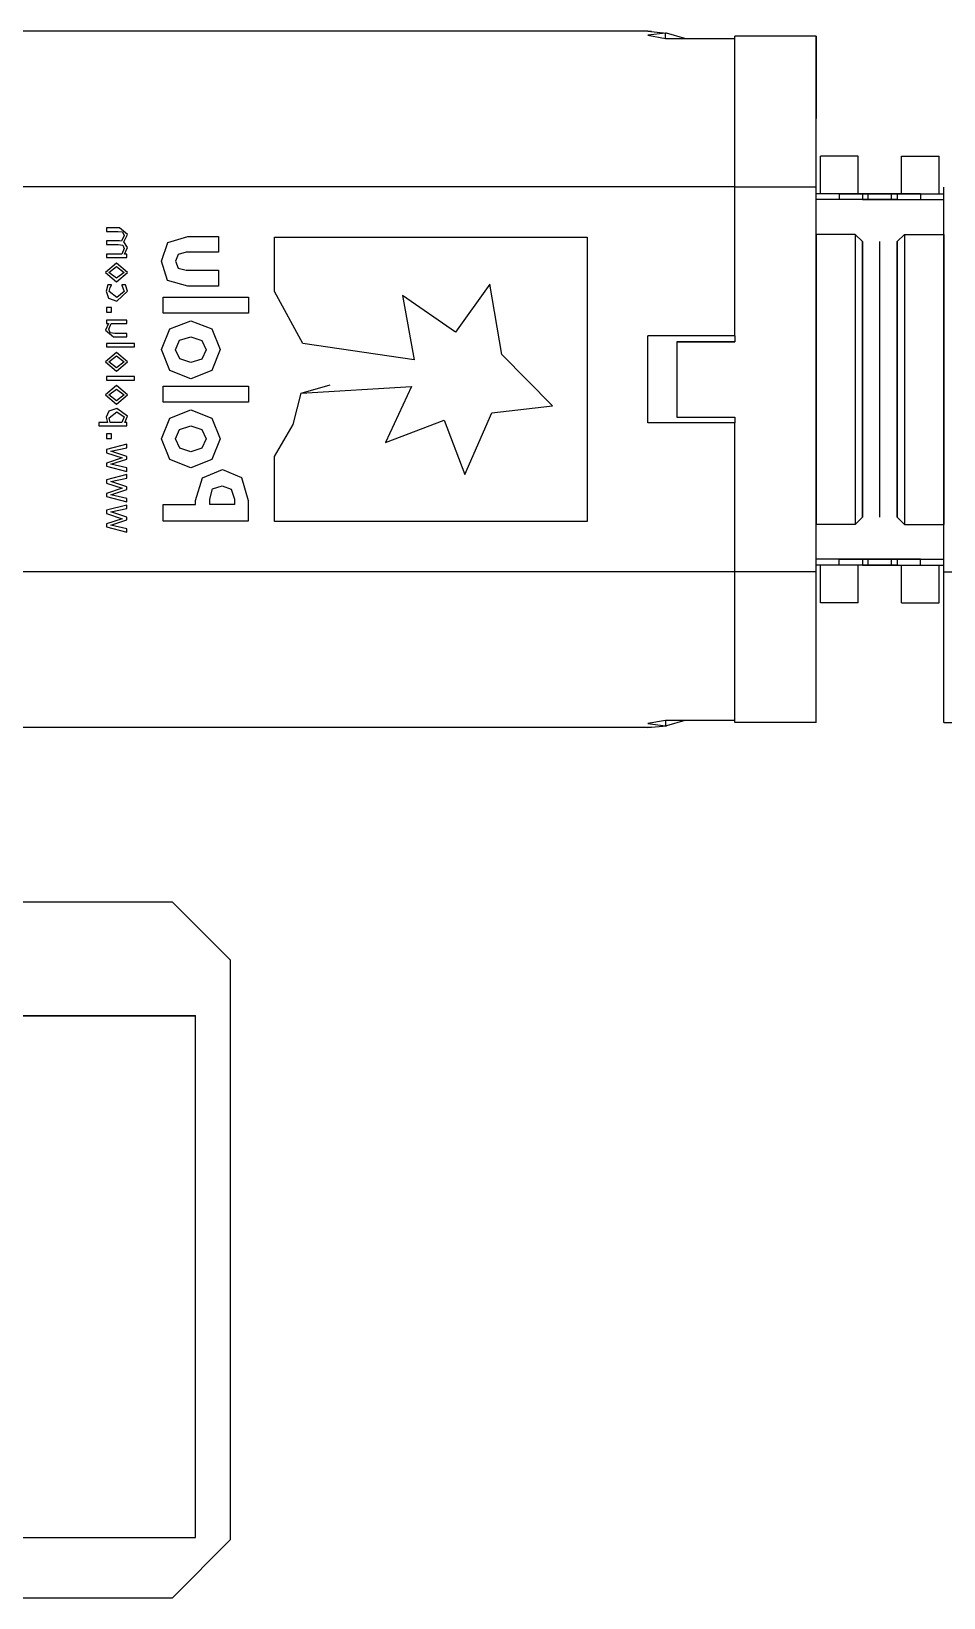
# Model space of a CAD drawing. Extents: x -35.5 to 35.5, y -21 to 21.
# Drawn here: x -14.63 to 1.1, y -21 to 6 of the extents above; entities that cross this region are included whole.
import ezdxf

# ---------------------------------------------------------------- set-up
doc = ezdxf.new("R2010")
doc.units = 0
doc.layers.get('0').update_dxf_attribs({"linetype": 'continuous'})

# ---------------------------------------------------------------- blocks, each defined once
blk = doc.blocks.new('SHAPE2DVIEW002')
at = {"color": 0}
for p, q in [((0.372, 3.85), (1.022, 3.85)), ((0.372, 3.2), (0.372, 3.85)), ((1.022, 3.2), (1.022, 3.85)), ((1.1, -3.316), (1.1, 3.316)), ((-0.7, 3.2), (-0.7, 3.1)), ((0.3, 3.2), (1.1, 3.2)), ((0.3, 3.2), (0.3, 3.1)), ((0.3, 3.1), (1.1, 3.1)), ((0.372, 3.2), (1.022, 3.2)), ((1.1, 3.1), (1.1, 3.2)), ((0.425, 2.5), (1.1, 2.5)), ((-0.7, -3.2), (-0.7, -3.1)), ((0.3, -3.1), (1.1, -3.1)), ((0.3, -3.1), (0.3, -3.2)), ((0.3, -3.2), (1.1, -3.2)), ((0.372, -3.2), (1.022, -3.2)), ((0.372, -3.85), (0.372, -3.2)), ((1.022, -3.85), (1.022, -3.2)), ((1.1, -3.2), (1.1, -3.1)), ((1.1, -3.316), (2.5, -3.316)), ((0.372, -3.85), (1.022, -3.85)), ((1.1, -5.915), (1.1, -4.5)), ((1.1, -5.915), (2.5, -5.915))]:
    blk.add_line(p, q, dxfattribs=at)
for points in [[(-0.7, 3.2), (0.3, 3.2)], [(0.3, 3.1), (-0.7, 3.1)], [(-0.2, 3.1), (-0.2, 3.2)], [(0.3, 3.2), (0.372, 3.2)], [(0.425, 2.5), (0.3, 2.375)], [(0.425, 2.5), (0.425, -2.5)], [(1.1, 2.5), (1.1, 0), (1.1, -2.5)], [(0.3, -2.375), (0.3, 2.375), (0.3, -2.375)], [(0.425, -2.5), (0.3, -2.375)], [(0.425, -2.5), (1.1, -2.5)], [(-0.7, -3.1), (0.3, -3.1)], [(0.3, -3.2), (-0.7, -3.2)], [(-0.2, -3.2), (-0.2, -3.1)], [(0.3, -3.1), (0.8, -3.1)], [(1.1, -5.915), (1.1, -3.316)]]:
    blk.add_lwpolyline(points, dxfattribs=at)
blk = doc.blocks.new('MIRROR')
at = {"color": 0}
for p, q in [((-12.2, -9.01), (-15, -9.01)), ((-11.2, -10.01), (-12.2, -9.01)), ((-11.2, -20), (-11.2, -10.01)), ((-12.2, -21), (-11.2, -20)), ((-21.5, -21), (-12.2, -21))]:
    blk.add_line(p, q, dxfattribs=at)
blk = doc.blocks.new('MIRROR001')
at = {"color": 0}
for p, q in [((-4, 6), (-16, 6)), ((-3.679, 5.97), (-3.7, 5.97)), ((-3.7, 5.879), (-3.7, 5.97)), ((-3.7, 5.879), (-2.5, 5.879)), ((-1.1, 5.915), (-2.5, 5.915)), ((-1.1, 5.915), (-2.5, 5.915)), ((-1.1, 5.915), (-1.1, 4.5)), ((-1.022, 3.2), (-1.022, 3.85)), ((-0.372, 3.85), (-1.022, 3.85)), ((-0.372, 3.2), (-0.372, 3.85)), ((-2.5, 3.317), (-16, 3.317)), ((-1.1, 3.316), (-2.5, 3.316)), ((-1.1, -3.316), (-1.1, 3.316)), ((-1.1, 3.1), (-1.1, 3.2)), ((-0.3, 3.2), (-1.1, 3.2)), ((-0.3, 3.1), (-1.1, 3.1)), ((-0.372, 3.2), (-1.022, 3.2)), ((-0.3, 3.2), (-0.3, 3.1)), ((0.7, 3.2), (0.7, 3.1)), ((-13.111, 2.612), (-13.34, 2.612)), ((-13.34, 2.612), (-13.34, 2.552)), ((-13.34, 2.552), (-13.137, 2.552)), ((-11.932, 2.465), (-11.406, 2.465)), ((-11.406, 2.465), (-11.406, 2.192)), ((-10.442, 2.452), (-5.05, 2.452)), ((-10.442, 1.517), (-10.442, 2.452)), ((-5.05, 2.452), (-5.05, -2.452)), ((-0.425, 2.5), (-1.1, 2.5)), ((-13.112, 2.386), (-13.34, 2.386)), ((-13.34, 2.386), (-13.34, 2.326)), ((-13.34, 2.326), (-13.137, 2.326)), ((-11.406, 2.192), (-11.961, 2.192)), ((-13.074, 2.16), (-13.34, 2.16)), ((-13.34, 2.16), (-13.34, 2.1)), ((-13.34, 2.1), (-12.989, 2.1)), ((-12.989, 2.16), (-13.028, 2.16)), ((-12.989, 2.1), (-12.989, 2.16)), ((-13.251, 1.63), (-13.316, 1.63)), ((-13.251, 1.627), (-13.251, 1.63)), ((-13.007, 1.63), (-13.072, 1.63)), ((-13.072, 1.63), (-13.072, 1.627)), ((-11.961, 1.881), (-11.406, 1.881)), ((-11.406, 1.881), (-11.406, 1.607)), ((-12.359, 1.418), (-10.886, 1.418)), ((-12.359, 1.144), (-12.359, 1.418)), ((-12.359, 1.144), (-12.359, 1.418)), ((-11.406, 1.607), (-11.932, 1.607)), ((-10.886, 1.418), (-10.886, 1.144)), ((-13.251, 1.237), (-13.34, 1.237)), ((-13.34, 1.237), (-13.34, 1.16)), ((-13.34, 1.237), (-13.34, 1.16)), ((-13.34, 1.16), (-13.251, 1.16)), ((-13.34, 1.16), (-13.251, 1.16)), ((-13.251, 1.16), (-13.251, 1.237)), ((-10.886, 1.144), (-12.359, 1.144)), ((-10.886, 1.144), (-12.359, 1.144)), ((-12.989, 1.023), (-13.34, 1.023)), ((-13.34, 1.023), (-13.34, 0.964)), ((-13.34, 0.964), (-13.303, 0.964)), ((-13.255, 0.964), (-12.989, 0.964)), ((-12.989, 0.964), (-12.989, 1.023)), ((-12.852, 0.619), (-13.34, 0.619)), ((-13.34, 0.619), (-13.34, 0.559)), ((-13.34, 0.619), (-13.34, 0.559)), ((-13.34, 0.559), (-12.852, 0.559)), ((-13.34, 0.559), (-12.852, 0.559)), ((-13.218, 0.732), (-12.989, 0.732)), ((-12.989, 0.791), (-13.192, 0.791)), ((-12.989, 0.732), (-12.989, 0.791)), ((-12.852, 0.559), (-12.852, 0.619)), ((-2.5, 0.75), (-4, 0.75)), ((-4, -0.75), (-4, 0.75)), ((-4, -0.75), (-4, 0.75)), ((-3.5, 0.65), (-2.5, 0.65)), ((-3.5, 0.65), (-3.5, -0.65)), ((-2.5, 0.65), (-3.5, 0.65)), ((-2.5, 0.75), (-2.5, 0.65)), ((-12.852, 0.048), (-13.34, 0.048)), ((-13.34, 0.048), (-13.34, -0.012)), ((-13.34, 0.048), (-13.34, -0.012)), ((-12.852, -0.012), (-12.852, 0.048)), ((-13.34, -0.012), (-12.852, -0.012)), ((-13.34, -0.012), (-12.852, -0.012)), ((-12.359, -0.119), (-10.886, -0.119)), ((-12.359, -0.393), (-12.359, -0.119)), ((-12.359, -0.393), (-12.359, -0.119)), ((-10.886, -0.119), (-10.886, -0.393)), ((-10.886, -0.393), (-12.359, -0.393)), ((-10.886, -0.393), (-12.359, -0.393)), ((-13.321, -0.744), (-13.471, -0.744)), ((-13.471, -0.744), (-13.471, -0.803)), ((-13.471, -0.803), (-12.989, -0.803)), ((-13.071, -0.744), (-13.273, -0.744)), ((-12.989, -0.744), (-13.024, -0.744)), ((-12.989, -0.803), (-12.989, -0.744)), ((-2.5, -0.75), (-4, -0.75)), ((-2.5, -0.75), (-4, -0.75)), ((-3.5, -0.65), (-2.5, -0.65)), ((-2.5, -0.65), (-2.5, -0.75)), ((-13.251, -0.94), (-13.34, -0.94)), ((-13.34, -0.94), (-13.34, -1.017)), ((-13.34, -0.94), (-13.34, -1.017)), ((-13.34, -1.017), (-13.251, -1.017)), ((-13.34, -1.017), (-13.251, -1.017)), ((-13.251, -1.017), (-13.251, -0.94)), ((-12.989, -1.118), (-13.34, -1.209)), ((-13.34, -1.209), (-13.34, -1.264)), ((-13.34, -1.209), (-13.34, -1.264)), ((-13.34, -1.264), (-13.07, -1.353)), ((-13.34, -1.264), (-13.07, -1.353)), ((-13.261, -1.238), (-12.989, -1.18)), ((-13.261, -1.238), (-12.989, -1.18)), ((-12.989, -1.328), (-13.261, -1.238)), ((-12.989, -1.18), (-12.989, -1.118)), ((-12.989, -1.376), (-12.989, -1.328)), ((-10.442, -2.452), (-10.442, -1.33)), ((-13.07, -1.353), (-13.34, -1.443)), ((-13.34, -1.443), (-13.34, -1.497)), ((-13.34, -1.443), (-13.34, -1.497)), ((-13.34, -1.497), (-12.989, -1.588)), ((-13.34, -1.497), (-12.989, -1.588)), ((-13.261, -1.463), (-12.989, -1.376)), ((-13.261, -1.463), (-12.989, -1.376)), ((-12.989, -1.527), (-13.261, -1.463)), ((-12.989, -1.588), (-12.989, -1.527)), ((-12.989, -1.642), (-13.34, -1.733)), ((-13.34, -1.733), (-13.34, -1.787)), ((-13.34, -1.733), (-13.34, -1.787)), ((-13.34, -1.787), (-13.07, -1.877)), ((-13.34, -1.787), (-13.07, -1.877)), ((-13.07, -1.877), (-13.34, -1.966)), ((-13.261, -1.762), (-12.989, -1.703)), ((-13.261, -1.762), (-12.989, -1.703)), ((-12.989, -1.851), (-13.261, -1.762)), ((-12.989, -1.703), (-12.989, -1.642)), ((-12.989, -1.9), (-12.989, -1.851)), ((-13.34, -1.966), (-13.34, -2.02)), ((-13.34, -1.966), (-13.34, -2.02)), ((-13.34, -2.02), (-12.989, -2.112)), ((-13.34, -2.02), (-12.989, -2.112)), ((-13.261, -1.987), (-12.989, -1.9)), ((-13.261, -1.987), (-12.989, -1.9)), ((-12.989, -2.051), (-13.261, -1.987)), ((-12.989, -2.112), (-12.989, -2.051)), ((-12.359, -2.158), (-11.804, -2.158)), ((-12.359, -2.445), (-12.359, -2.158)), ((-11.804, -2.158), (-11.8, -2.088)), ((-11.557, -2.158), (-11.558, -2.065)), ((-11.129, -2.158), (-11.557, -2.158)), ((-11.13, -2.065), (-11.129, -2.158)), ((-10.892, -2.088), (-10.896, -2.445)), ((-12.989, -2.166), (-13.34, -2.256)), ((-13.34, -2.256), (-13.34, -2.311)), ((-13.34, -2.256), (-13.34, -2.311)), ((-13.34, -2.311), (-13.07, -2.401)), ((-13.34, -2.311), (-13.07, -2.401)), ((-13.07, -2.401), (-13.34, -2.49)), ((-13.261, -2.285), (-12.989, -2.227)), ((-13.261, -2.285), (-12.989, -2.227)), ((-12.989, -2.375), (-13.261, -2.285)), ((-13.261, -2.51), (-12.989, -2.423)), ((-13.261, -2.51), (-12.989, -2.423)), ((-12.989, -2.227), (-12.989, -2.166)), ((-12.989, -2.423), (-12.989, -2.375)), ((-13.34, -2.49), (-13.34, -2.544)), ((-13.34, -2.49), (-13.34, -2.544)), ((-13.34, -2.544), (-12.989, -2.636)), ((-13.34, -2.544), (-12.989, -2.636)), ((-12.989, -2.574), (-13.261, -2.51)), ((-12.989, -2.636), (-12.989, -2.574)), ((-10.896, -2.445), (-12.359, -2.445)), ((-1.1, -3.2), (-1.1, -3.1)), ((-0.3, -3.1), (-1.1, -3.1)), ((-0.3, -3.2), (-1.1, -3.2)), ((-1.022, -3.85), (-1.022, -3.2)), ((-0.372, -3.2), (-1.022, -3.2)), ((-0.372, -3.85), (-0.372, -3.2)), ((-0.3, -3.1), (-0.3, -3.2)), ((0.7, -3.2), (0.7, -3.1)), ((-2.5, -3.317), (-16, -3.317)), ((-1.1, -3.316), (-2.5, -3.316)), ((-0.372, -3.85), (-1.022, -3.85)), ((-1.1, -5.915), (-1.1, -4.5)), ((-2.5, -5.879), (-3.7, -5.879)), ((-3.7, -5.879), (-3.7, -5.97)), ((-1.1, -5.915), (-2.5, -5.915)), ((-4, -6), (-16, -6)), ((-3.7, -5.97), (-3.679, -5.97))]:
    blk.add_line(p, q, dxfattribs=at)
for points in [[(-3.936, 5.999), (-4, 6)], [(-4, 6), (-3.679, 5.97)], [(-3.7, 5.97), (-4, 5.932)], [(-3.365, 5.879), (-3.679, 5.97)], [(-4, 5.932), (-3.7, 5.879)], [(-2.5, 5.878), (-2.5, 5.917)], [(-2.5, 3.316), (-2.5, 5.878)], [(-1.1, 3.316), (-1.1, 5.915)], [(-2.5, 0.75), (-2.5, 3.316)], [(-0.3, 3.2), (-0.372, 3.2)], [(0.7, 3.2), (-0.3, 3.2)], [(-0.3, 3.1), (0.7, 3.1)], [(0.2, 3.1), (0.2, 3.2)], [(-13.137, 2.552), (-13.059, 2.542)], [(-13.137, 2.552), (-13.059, 2.542)], [(-12.977, 2.499), (-13.111, 2.612)], [(-13.031, 2.482), (-13.076, 2.383)], [(-13.059, 2.542), (-13.031, 2.482)], [(-13.059, 2.542), (-13.031, 2.482)], [(-13.036, 2.371), (-12.977, 2.499)], [(-13.036, 2.371), (-12.977, 2.499)], [(-12.28, 2.361), (-11.932, 2.465)], [(-1.1, 2.5), (-1.1, 0), (-1.1, -2.5)], [(-0.425, 2.5), (-0.425, -2.5)], [(-0.425, 2.5), (-0.3, 2.375)], [(-13.137, 2.326), (-13.058, 2.316)], [(-13.137, 2.326), (-13.058, 2.316)], [(-13.076, 2.383), (-13.112, 2.386)], [(-13.031, 2.256), (-13.074, 2.16)], [(-13.058, 2.316), (-13.031, 2.256)], [(-13.058, 2.316), (-13.031, 2.256)], [(-12.977, 2.273), (-13.036, 2.371)], [(-13.028, 2.16), (-12.977, 2.273)], [(-13.028, 2.16), (-12.977, 2.273)], [(-12.39, 2.037), (-12.28, 2.361)], [(-11.961, 2.192), (-12.101, 2.152)], [(-11.961, 2.192), (-12.101, 2.152)], [(-0.3, -2.375), (-0.3, 2.375), (-0.3, -2.375)], [(-13.165, 2.005), (-13.352, 1.844)], [(-13.299, 1.844), (-13.165, 1.945)], [(-13.299, 1.844), (-13.165, 1.945)], [(-12.977, 1.844), (-13.165, 2.005)], [(-13.165, 1.945), (-13.031, 1.844)], [(-13.165, 1.945), (-13.031, 1.844)], [(-12.283, 1.707), (-12.39, 2.037)], [(-12.283, 1.707), (-12.39, 2.037)], [(-12.101, 2.152), (-12.15, 2.037)], [(-12.101, 2.152), (-12.15, 2.037)], [(-12.15, 2.037), (-12.104, 1.919)], [(-12.104, 1.919), (-11.961, 1.881)], [(-13.352, 1.844), (-13.165, 1.684)], [(-13.352, 1.844), (-13.165, 1.684)], [(-13.316, 1.63), (-13.346, 1.52)], [(-13.165, 1.743), (-13.299, 1.844)], [(-13.276, 1.586), (-13.251, 1.627)], [(-13.276, 1.586), (-13.251, 1.627)], [(-13.165, 1.684), (-12.977, 1.844)], [(-13.031, 1.844), (-13.165, 1.743)], [(-13.165, 1.684), (-12.977, 1.844)], [(-13.072, 1.627), (-13.031, 1.517)], [(-13.072, 1.627), (-13.031, 1.517)], [(-12.977, 1.52), (-13.007, 1.63)], [(-11.932, 1.607), (-12.283, 1.707)], [(-11.932, 1.607), (-12.283, 1.707)], [(-6.727, 1.644), (-7.318, 0.812)], [(-6.727, 1.644), (-7.318, 0.812)], [(-6.517, 0.427), (-6.727, 1.644)], [(-6.517, 0.427), (-6.727, 1.644)], [(-13.346, 1.52), (-13.301, 1.398)], [(-13.346, 1.52), (-13.301, 1.398)], [(-13.301, 1.398), (-13.162, 1.351)], [(-13.301, 1.398), (-13.162, 1.351)], [(-13.293, 1.517), (-13.276, 1.586)], [(-13.293, 1.517), (-13.276, 1.586)], [(-13.162, 1.41), (-13.293, 1.517)], [(-13.162, 1.351), (-12.977, 1.52)], [(-13.162, 1.351), (-12.977, 1.52)], [(-13.031, 1.517), (-13.162, 1.41)], [(-9.951, 0.617), (-10.442, 1.517)], [(-9.951, 0.617), (-10.442, 1.517)], [(-8.231, 1.445), (-8.033, 0.335)], [(-7.318, 0.812), (-8.231, 1.445)], [(-7.318, 0.812), (-8.231, 1.445)], [(-13.303, 0.964), (-13.352, 0.848)], [(-13.352, 0.848), (-13.218, 0.732)], [(-13.352, 0.848), (-13.218, 0.732)], [(-13.299, 0.865), (-13.255, 0.964)], [(-13.299, 0.865), (-13.255, 0.964)], [(-13.272, 0.804), (-13.299, 0.865)], [(-12.39, 0.514), (-12.244, 0.87)], [(-12.244, 0.87), (-11.881, 1.012)], [(-11.881, 1.012), (-11.521, 0.87)], [(-11.521, 0.87), (-11.375, 0.514)], [(-13.192, 0.791), (-13.272, 0.804)], [(-12.15, 0.512), (-12.076, 0.674)], [(-12.15, 0.512), (-12.076, 0.674)], [(-12.076, 0.674), (-11.881, 0.735)], [(-12.076, 0.674), (-11.881, 0.735)], [(-11.881, 0.735), (-11.692, 0.671)], [(-11.881, 0.735), (-11.692, 0.671)], [(-11.692, 0.671), (-11.616, 0.512)], [(-11.692, 0.671), (-11.616, 0.512)], [(-8.033, 0.335), (-9.951, 0.617)], [(-8.033, 0.335), (-9.951, 0.617)], [(-13.165, 0.464), (-13.352, 0.304)], [(-13.352, 0.304), (-13.165, 0.143)], [(-13.352, 0.304), (-13.165, 0.143)], [(-13.299, 0.304), (-13.165, 0.405)], [(-13.299, 0.304), (-13.165, 0.405)], [(-13.165, 0.202), (-13.299, 0.304)], [(-12.977, 0.304), (-13.165, 0.464)], [(-13.165, 0.405), (-13.031, 0.304)], [(-13.165, 0.405), (-13.031, 0.304)], [(-13.165, 0.143), (-12.977, 0.304)], [(-13.031, 0.304), (-13.165, 0.202)], [(-13.165, 0.143), (-12.977, 0.304)], [(-12.244, 0.155), (-12.39, 0.514)], [(-12.244, 0.155), (-12.39, 0.514)], [(-12.075, 0.352), (-12.15, 0.512)], [(-11.881, 0.289), (-12.075, 0.352)], [(-11.691, 0.351), (-11.881, 0.289)], [(-11.616, 0.512), (-11.691, 0.351)], [(-11.375, 0.514), (-11.519, 0.154)], [(-11.375, 0.514), (-11.519, 0.154)], [(-5.647, -0.455), (-6.517, 0.427)], [(-5.647, -0.455), (-6.517, 0.427)], [(-11.881, 0.012), (-12.244, 0.155)], [(-11.881, 0.012), (-12.244, 0.155)], [(-11.519, 0.154), (-11.881, 0.012)], [(-11.519, 0.154), (-11.881, 0.012)], [(-13.165, -0.107), (-13.352, -0.268)], [(-13.352, -0.268), (-13.165, -0.428)], [(-13.352, -0.268), (-13.165, -0.428)], [(-13.299, -0.268), (-13.165, -0.167)], [(-13.299, -0.268), (-13.165, -0.167)], [(-13.165, -0.369), (-13.299, -0.268)], [(-12.977, -0.268), (-13.165, -0.107)], [(-13.165, -0.167), (-13.031, -0.268)], [(-13.165, -0.167), (-13.031, -0.268)], [(-13.165, -0.428), (-12.977, -0.268)], [(-13.031, -0.268), (-13.165, -0.369)], [(-13.165, -0.428), (-12.977, -0.268)], [(-10.12, -0.777), (-9.978, -0.238)], [(-9.978, -0.238), (-9.479, -0.093)], [(-9.978, -0.238), (-8.079, -0.122)], [(-8.079, -0.122), (-8.525, -1.087)], [(-8.079, -0.122), (-8.525, -1.087)], [(-13.159, -0.5), (-13.297, -0.545)], [(-12.977, -0.631), (-13.159, -0.5)], [(-12.244, -0.667), (-11.881, -0.525)], [(-11.881, -0.525), (-11.521, -0.667)], [(-6.691, -0.574), (-5.647, -0.455)], [(-13.297, -0.545), (-13.346, -0.651)], [(-13.346, -0.651), (-13.321, -0.744)], [(-13.346, -0.651), (-13.321, -0.744)], [(-13.293, -0.661), (-13.159, -0.559)], [(-13.293, -0.661), (-13.159, -0.559)], [(-13.273, -0.744), (-13.293, -0.661)], [(-13.159, -0.559), (-13.031, -0.646)], [(-13.159, -0.559), (-13.031, -0.646)], [(-13.031, -0.646), (-13.071, -0.744)], [(-13.024, -0.744), (-12.977, -0.631)], [(-13.024, -0.744), (-12.977, -0.631)], [(-12.39, -1.023), (-12.244, -0.667)], [(-12.076, -0.862), (-11.881, -0.802)], [(-12.076, -0.862), (-11.881, -0.802)], [(-11.881, -0.802), (-11.692, -0.866)], [(-11.881, -0.802), (-11.692, -0.866)], [(-11.521, -0.667), (-11.375, -1.023)], [(-10.442, -1.33), (-10.12, -0.777)], [(-10.442, -1.33), (-10.12, -0.777)], [(-8.525, -1.087), (-7.512, -0.703)], [(-7.512, -0.703), (-7.16, -1.638)], [(-7.512, -0.703), (-7.16, -1.638)], [(-7.16, -1.638), (-6.691, -0.574)], [(-7.16, -1.638), (-6.691, -0.574)], [(-2.5, -3.316), (-2.5, -0.75)], [(-12.244, -1.382), (-12.39, -1.023)], [(-12.244, -1.382), (-12.39, -1.023)], [(-12.15, -1.025), (-12.076, -0.862)], [(-12.15, -1.025), (-12.076, -0.862)], [(-12.075, -1.185), (-12.15, -1.025)], [(-11.692, -0.866), (-11.616, -1.025)], [(-11.692, -0.866), (-11.616, -1.025)], [(-11.616, -1.025), (-11.691, -1.185)], [(-11.375, -1.023), (-11.519, -1.383)], [(-11.375, -1.023), (-11.519, -1.383)], [(-11.881, -1.247), (-12.075, -1.185)], [(-11.691, -1.185), (-11.881, -1.247)], [(-11.881, -1.525), (-12.244, -1.382)], [(-11.881, -1.525), (-12.244, -1.382)], [(-11.519, -1.383), (-11.881, -1.525)], [(-11.519, -1.383), (-11.881, -1.525)], [(-11.679, -1.696), (-11.338, -1.551)], [(-11.338, -1.551), (-11.007, -1.689)], [(-11.8, -2.088), (-11.679, -1.696)], [(-11.558, -2.065), (-11.508, -1.887)], [(-11.558, -2.065), (-11.508, -1.887)], [(-11.508, -1.887), (-11.343, -1.832)], [(-11.508, -1.887), (-11.343, -1.832)], [(-11.343, -1.832), (-11.185, -1.891)], [(-11.343, -1.832), (-11.185, -1.891)], [(-11.007, -1.689), (-10.892, -2.088)], [(-11.185, -1.891), (-11.13, -2.065)], [(-11.185, -1.891), (-11.13, -2.065)], [(-0.425, -2.5), (-0.3, -2.375)], [(-5.05, -2.452), (-7.746, -2.452), (-10.442, -2.452)], [(-5.05, -2.452), (-7.746, -2.452), (-10.442, -2.452)], [(-0.425, -2.5), (-1.1, -2.5)], [(-0.3, -3.1), (-0.8, -3.1)], [(0.7, -3.1), (-0.3, -3.1)], [(-0.3, -3.2), (0.7, -3.2)], [(0.2, -3.2), (0.2, -3.1)], [(-2.5, -5.878), (-2.5, -3.316)], [(-1.1, -5.915), (-1.1, -3.316)], [(-3.7, -5.879), (-4, -5.932)], [(-4, -5.932), (-3.7, -5.97)], [(-3.365, -5.879), (-3.679, -5.97)], [(-2.5, -5.916), (-2.5, -5.878)], [(-4, -6), (-3.679, -5.97)], [(-3.936, -5.999), (-4, -6)]]:
    blk.add_lwpolyline(points, dxfattribs=at)
blk = doc.blocks.new('MIRROR002')
at = {"color": 0}
for p, q in [((-20.3, -10.962), (-11.8, -10.962)), ((-20.3, -10.973), (-11.8, -10.973)), ((-20.3, -19.962), (-11.8, -19.962))]:
    blk.add_line(p, q, dxfattribs=at)
for points in [[(-20.3, -10.973), (-20.3, -10.962)], [(-20.3, -19.962), (-20.3, -15.621), (-20.3, -10.973)], [(-11.8, -10.973), (-11.8, -10.962)], [(-11.8, -19.962), (-11.8, -15.621), (-11.8, -10.973)]]:
    blk.add_lwpolyline(points, dxfattribs=at)

msp = doc.modelspace()

# ---------------------------------------------------------------- linework, layer by layer
at = {"color": 0}
msp.add_lwpolyline([(0, -2.375), (0, 2.375)], dxfattribs=at)

# ---------------------------------------------------------------- block references
for name in ['MIRROR', 'MIRROR001', 'SHAPE2DVIEW002', 'MIRROR002']:
    msp.add_blockref(name, (0, 0), dxfattribs=at)

doc.saveas('drawing.dxf')
